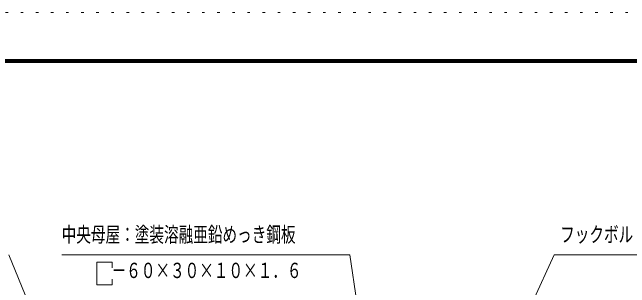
# Model space of a CAD drawing. Units: millimetres, scale not verified. Extents: x -37128 to 37128, y -29862 to 29862.
# Drawn here: x 19898 to 27249, y 26589 to 29862 of the extents above; entities that cross this region are included whole.
import ezdxf
from ezdxf.enums import TextEntityAlignment as Align

# ---------------------------------------------------------------- set-up
doc = ezdxf.new("R2010")
doc.units = ezdxf.units.MM
doc.header["$LTSCALE"] = 60
doc.linetypes.add('USER4', pattern=[3, 0.5, -2.5])
for name, color, linetype, lineweight in [('0-A_2-5DIM', 3, 'Continuous', 18), ('0-C_F-F', 6, 'Continuous', 18), ('0-D_F-E_J_ADD', 3, 'USER4', 18)]:
    doc.layers.add(name, color=color, linetype=linetype, lineweight=lineweight)
doc.styles.add('ＭＳ ゴシック', font='')
doc.styles.get('ＭＳ ゴシック').set_extended_font_data('MS Gothic')

msp = doc.modelspace()

# ---------------------------------------------------------------- linework, layer by layer
at = {"layer": '0-A_2-5DIM'}
for p, q in [((21267.94, 23510.06), (19857.66, 26980.56)), ((20485.75, 26980.56), (23915.75, 26980.56)), ((23915.75, 26980.56), (24486.52, 23151.19)), ((26350.83, 26980.56), (24632.96, 23247.83)), ((29150.83, 26980.56), (26350.83, 26980.56))]:
    msp.add_line(p, q, dxfattribs=at)
for points in [[(20905.75, 26891.57), (20905.75, 26623.56), (21086.05, 26623.56), (21086.05, 26689.1)], [(21086.05, 26826.03), (21086.05, 26891.57), (20905.75, 26891.57)]]:
    msp.add_lwpolyline(points, dxfattribs=at)
at = {"layer": '0-C_F-F', "color": 5}
for points in [[(36428.07, 1162.32), (36428.07, 29302.32), (-3751.93, 29302.32), (-3751.93, 1162.32)], [(36424.56, 1165.82), (-3748.43, 1165.82), (-3748.43, 29298.82), (36424.56, 29298.82)], [(36421.07, 1169.32), (36421.07, 29295.32), (-3744.93, 29295.32), (-3744.93, 1169.32)], [(36417.57, 1172.82), (36417.57, 29291.82), (-3741.43, 29291.82), (-3741.43, 1172.82)], [(36414.07, 1176.32), (36414.07, 29288.31), (-3737.93, 29288.31), (-3737.93, 1176.32)], [(36410.57, 1179.82), (36410.57, 29284.82), (-3734.43, 29284.82), (-3734.43, 1179.82)], [(36407.06, 1183.32), (-3730.93, 1183.32), (-3730.93, 29281.32), (36407.06, 29281.32)], [(36403.57, 1186.82), (-3727.43, 1186.82), (-3727.43, 29277.82), (36403.57, 29277.82)], [(36400.07, 1190.32), (36400.07, 29274.32), (-3723.93, 29274.32), (-3723.93, 1190.32)], [(36396.57, 1193.82), (-3720.43, 1193.82), (-3720.43, 29270.82), (36396.57, 29270.82)], [(36393.07, 1197.32), (36393.07, 29267.32), (-3716.93, 29267.32), (-3716.93, 1197.32)]]:
    msp.add_lwpolyline(points, close=True, dxfattribs=at)
at = {"layer": '0-D_F-E_J_ADD', "color": 5}
msp.add_lwpolyline([(37128.07, 462.32), (37128.07, 29862.32), (-4451.93, 29862.32), (-4451.93, 462.32)], close=True, dxfattribs=at)

# ---------------------------------------------------------------- texts
at = {"layer": '0-A_2-5DIM', "color": 7, "style": 'ＭＳ ゴシック', "width": 0.7}
for s, p in [('中央母屋：塗装溶融亜鉛めっき鋼板', (20485.75, 27075.45)), ('フックボルト：Ｍ６×５０Ｌ', (26420.84, 27075.44)), ('\u3000－６０×３０×１０×１．６', (20905.75, 26648.43))]:
    msp.add_text(s, height=182.3, dxfattribs=at).set_placement(p, align=Align.BOTTOM_LEFT)

doc.saveas('drawing.dxf')
